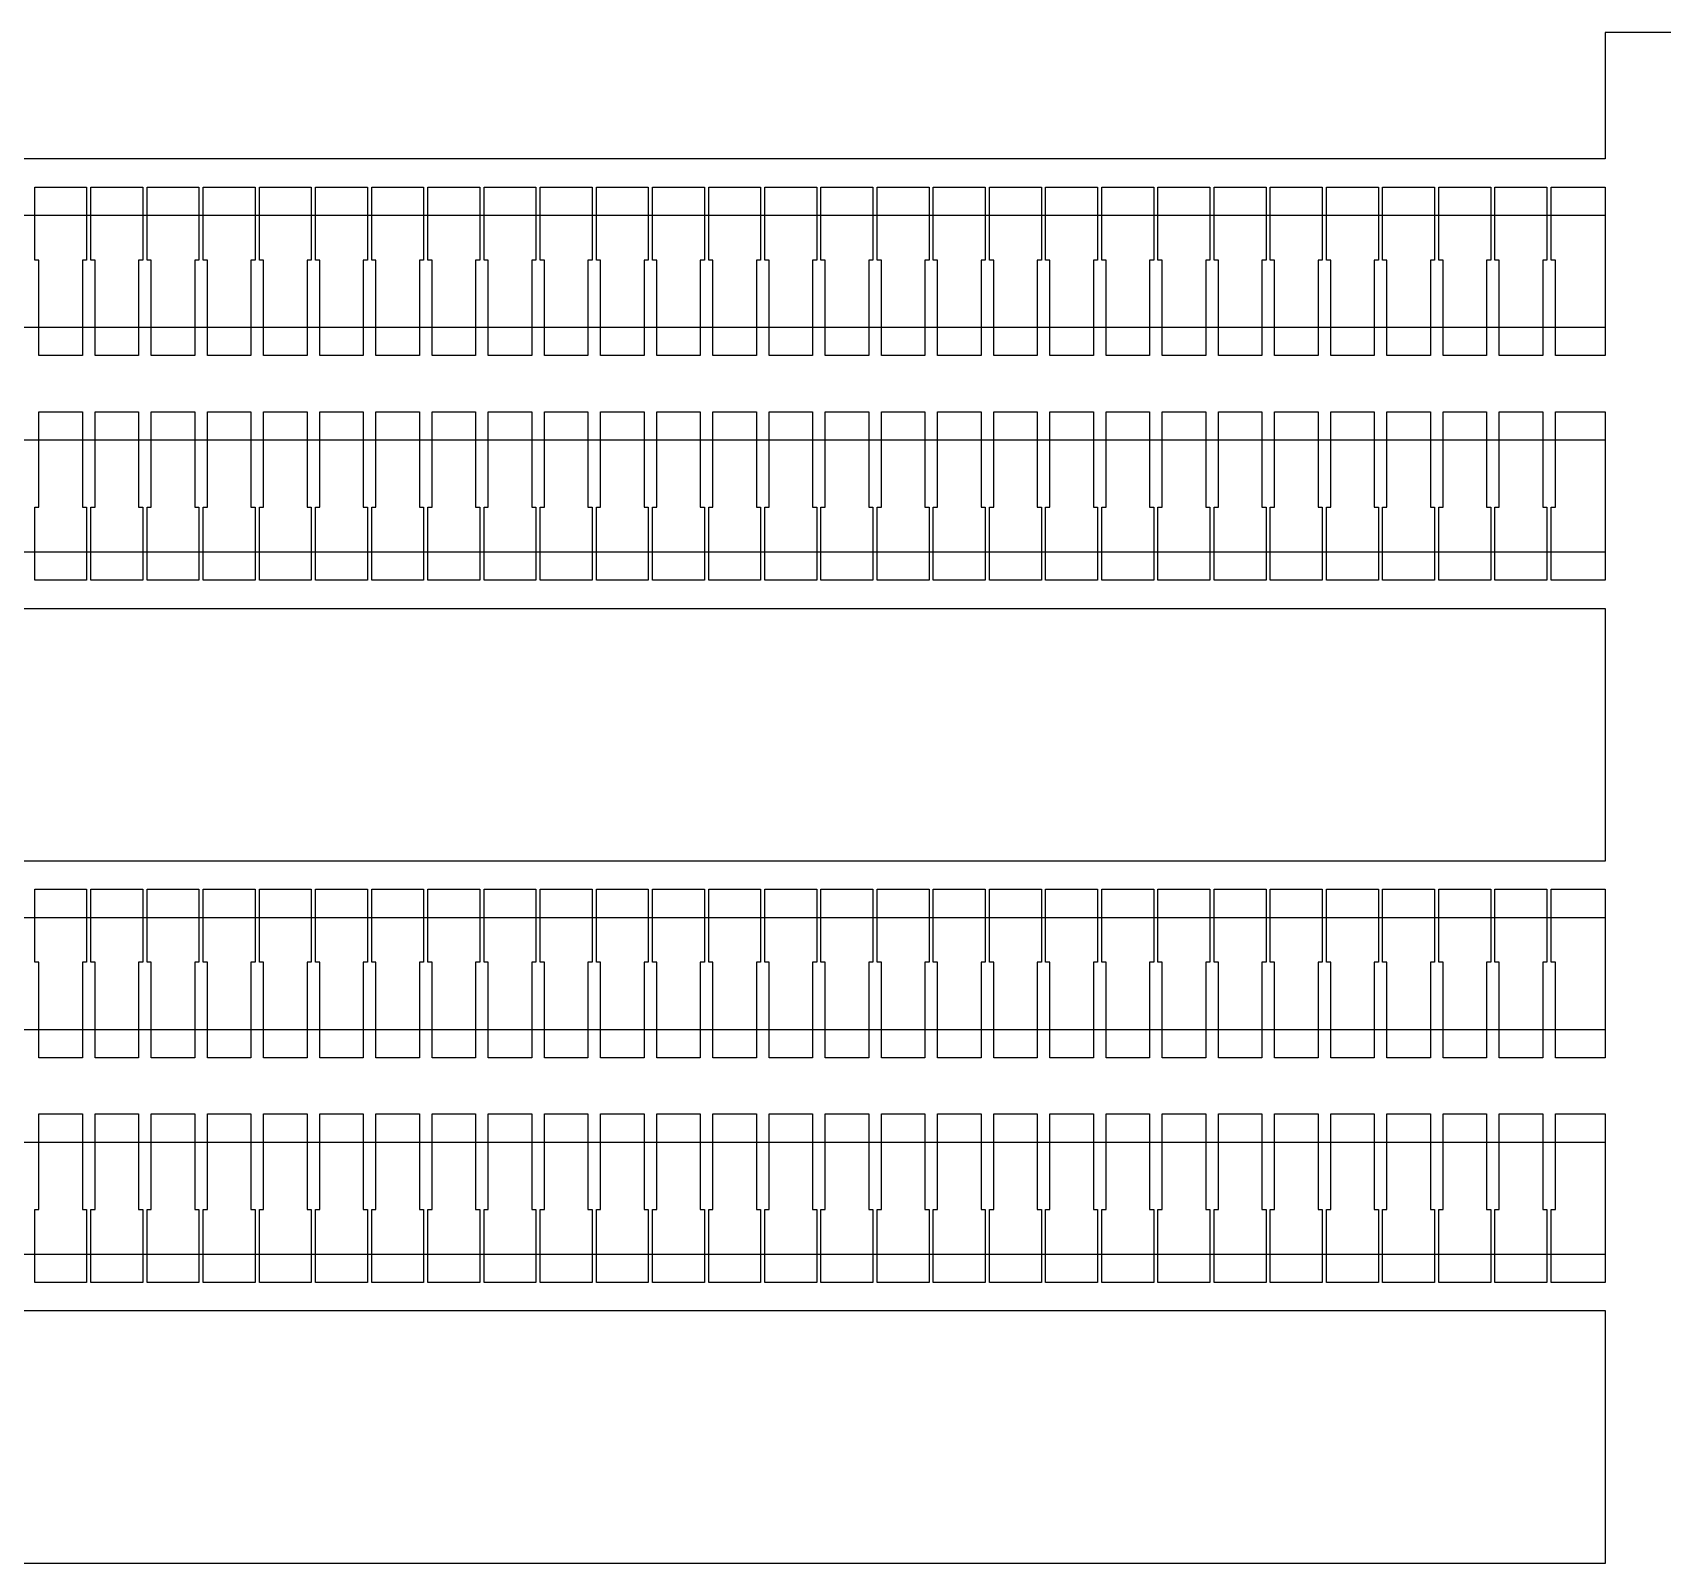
# Model space of a CAD drawing. Extents: x -38350 to 38650, y -35000 to 36000.
# Drawn here: x 440 to 1020, y 25455 to 26000 of the extents above; entities that cross this region are included whole.
import ezdxf

# ---------------------------------------------------------------- set-up
doc = ezdxf.new("R2010")
doc.units = 0
doc.header["$MEASUREMENT"] = 0
doc.layers.add('Layer1', color=10, linetype='Continuous')

msp = doc.modelspace()

# ---------------------------------------------------------------- linework, layer by layer
for p, q in [((8000, 26000), (1000, 26000)), ((1000, 26000), (1000, 25955)), ((1000, 25955), (19, 25955)), ((440.75, 25919), (440.75, 25945)), ((440.75, 25945), (459.25, 25945)), ((459.25, 25945), (459.25, 25919)), ((460.75, 25919), (460.75, 25945)), ((460.75, 25945), (479.25, 25945)), ((479.25, 25945), (479.25, 25919)), ((480.75, 25919), (480.75, 25945)), ((480.75, 25945), (499.25, 25945)), ((499.25, 25945), (499.25, 25919)), ((500.75, 25919), (500.75, 25945)), ((500.75, 25945), (519.25, 25945)), ((519.25, 25945), (519.25, 25919)), ((520.75, 25919), (520.75, 25945)), ((520.75, 25945), (539.25, 25945)), ((539.25, 25945), (539.25, 25919)), ((540.75, 25919), (540.75, 25945)), ((540.75, 25945), (559.25, 25945)), ((559.25, 25945), (559.25, 25919)), ((560.75, 25919), (560.75, 25945)), ((560.75, 25945), (579.25, 25945)), ((579.25, 25945), (579.25, 25919)), ((580.75, 25919), (580.75, 25945)), ((580.75, 25945), (599.25, 25945)), ((599.25, 25945), (599.25, 25919)), ((600.75, 25919), (600.75, 25945)), ((600.75, 25945), (619.25, 25945)), ((619.25, 25945), (619.25, 25919)), ((620.75, 25919), (620.75, 25945)), ((620.75, 25945), (639.25, 25945)), ((639.25, 25945), (639.25, 25919)), ((640.75, 25919), (640.75, 25945)), ((640.75, 25945), (659.25, 25945)), ((659.25, 25945), (659.25, 25919)), ((660.75, 25919), (660.75, 25945)), ((660.75, 25945), (679.25, 25945)), ((679.25, 25945), (679.25, 25919)), ((680.75, 25919), (680.75, 25945)), ((680.75, 25945), (699.25, 25945)), ((699.25, 25945), (699.25, 25919)), ((700.75, 25919), (700.75, 25945)), ((700.75, 25945), (719.25, 25945)), ((719.25, 25945), (719.25, 25919)), ((720.75, 25919), (720.75, 25945)), ((720.75, 25945), (739.25, 25945)), ((739.25, 25945), (739.25, 25919)), ((740.75, 25919), (740.75, 25945)), ((740.75, 25945), (759.25, 25945)), ((759.25, 25945), (759.25, 25919)), ((760.75, 25919), (760.75, 25945)), ((760.75, 25945), (779.25, 25945)), ((779.25, 25945), (779.25, 25919)), ((780.75, 25919), (780.75, 25945)), ((780.75, 25945), (799.25, 25945)), ((799.25, 25945), (799.25, 25919)), ((800.75, 25919), (800.75, 25945)), ((800.75, 25945), (819.25, 25945)), ((819.25, 25945), (819.25, 25919)), ((820.75, 25919), (820.75, 25945)), ((820.75, 25945), (839.25, 25945)), ((839.25, 25945), (839.25, 25919)), ((840.75, 25919), (840.75, 25945)), ((840.75, 25945), (859.25, 25945)), ((859.25, 25945), (859.25, 25919)), ((860.75, 25919), (860.75, 25945)), ((860.75, 25945), (879.25, 25945)), ((879.25, 25945), (879.25, 25919)), ((880.75, 25919), (880.75, 25945)), ((880.75, 25945), (899.25, 25945)), ((899.25, 25945), (899.25, 25919)), ((900.75, 25919), (900.75, 25945)), ((900.75, 25945), (919.25, 25945)), ((919.25, 25945), (919.25, 25919)), ((920.75, 25919), (920.75, 25945)), ((920.75, 25945), (939.25, 25945)), ((939.25, 25945), (939.25, 25919)), ((940.75, 25919), (940.75, 25945)), ((940.75, 25945), (959.25, 25945)), ((959.25, 25945), (959.25, 25919)), ((960.75, 25919), (960.75, 25945)), ((960.75, 25945), (979.25, 25945)), ((979.25, 25945), (979.25, 25919)), ((980.75, 25919), (980.75, 25945)), ((980.75, 25945), (1000, 25945)), ((1000, 25945), (1000, 25885)), ((442.25, 25919), (440.75, 25919)), ((442.25, 25885), (442.25, 25919)), ((459.25, 25919), (457.75, 25919)), ((457.75, 25919), (457.75, 25885)), ((462.25, 25919), (460.75, 25919)), ((462.25, 25885), (462.25, 25919)), ((479.25, 25919), (477.75, 25919)), ((477.75, 25919), (477.75, 25885)), ((482.25, 25919), (480.75, 25919)), ((482.25, 25885), (482.25, 25919)), ((499.25, 25919), (497.75, 25919)), ((497.75, 25919), (497.75, 25885)), ((502.25, 25919), (500.75, 25919)), ((502.25, 25885), (502.25, 25919)), ((519.25, 25919), (517.75, 25919)), ((517.75, 25919), (517.75, 25885)), ((522.25, 25919), (520.75, 25919)), ((522.25, 25885), (522.25, 25919)), ((539.25, 25919), (537.75, 25919)), ((537.75, 25919), (537.75, 25885)), ((542.25, 25919), (540.75, 25919)), ((542.25, 25885), (542.25, 25919)), ((559.25, 25919), (557.75, 25919)), ((557.75, 25919), (557.75, 25885)), ((562.25, 25919), (560.75, 25919)), ((562.25, 25885), (562.25, 25919)), ((579.25, 25919), (577.75, 25919)), ((577.75, 25919), (577.75, 25885)), ((582.25, 25919), (580.75, 25919)), ((582.25, 25885), (582.25, 25919)), ((599.25, 25919), (597.75, 25919)), ((597.75, 25919), (597.75, 25885)), ((602.25, 25919), (600.75, 25919)), ((602.25, 25885), (602.25, 25919)), ((619.25, 25919), (617.75, 25919)), ((617.75, 25919), (617.75, 25885)), ((622.25, 25919), (620.75, 25919)), ((622.25, 25885), (622.25, 25919)), ((639.25, 25919), (637.75, 25919)), ((637.75, 25919), (637.75, 25885)), ((642.25, 25919), (640.75, 25919)), ((642.25, 25885), (642.25, 25919)), ((659.25, 25919), (657.75, 25919)), ((657.75, 25919), (657.75, 25885)), ((662.25, 25919), (660.75, 25919)), ((662.25, 25885), (662.25, 25919)), ((679.25, 25919), (677.75, 25919)), ((677.75, 25919), (677.75, 25885)), ((682.25, 25919), (680.75, 25919)), ((682.25, 25885), (682.25, 25919)), ((699.25, 25919), (697.75, 25919)), ((697.75, 25919), (697.75, 25885)), ((702.25, 25919), (700.75, 25919)), ((702.25, 25885), (702.25, 25919)), ((719.25, 25919), (717.75, 25919)), ((717.75, 25919), (717.75, 25885)), ((722.25, 25919), (720.75, 25919)), ((722.25, 25885), (722.25, 25919)), ((739.25, 25919), (737.75, 25919)), ((737.75, 25919), (737.75, 25885)), ((742.25, 25919), (740.75, 25919)), ((742.25, 25885), (742.25, 25919)), ((759.25, 25919), (757.75, 25919)), ((757.75, 25919), (757.75, 25885)), ((762.25, 25919), (760.75, 25919)), ((762.25, 25885), (762.25, 25919)), ((779.25, 25919), (777.75, 25919)), ((777.75, 25919), (777.75, 25885)), ((782.25, 25919), (780.75, 25919)), ((782.25, 25885), (782.25, 25919)), ((799.25, 25919), (797.75, 25919)), ((797.75, 25919), (797.75, 25885)), ((802.25, 25919), (800.75, 25919)), ((802.25, 25885), (802.25, 25919)), ((819.25, 25919), (817.75, 25919)), ((817.75, 25919), (817.75, 25885)), ((822.25, 25919), (820.75, 25919)), ((822.25, 25885), (822.25, 25919)), ((839.25, 25919), (837.75, 25919)), ((837.75, 25919), (837.75, 25885)), ((842.25, 25919), (840.75, 25919)), ((842.25, 25885), (842.25, 25919)), ((859.25, 25919), (857.75, 25919)), ((857.75, 25919), (857.75, 25885)), ((862.25, 25919), (860.75, 25919)), ((862.25, 25885), (862.25, 25919)), ((879.25, 25919), (877.75, 25919)), ((877.75, 25919), (877.75, 25885)), ((882.25, 25919), (880.75, 25919)), ((882.25, 25885), (882.25, 25919)), ((899.25, 25919), (897.75, 25919)), ((897.75, 25919), (897.75, 25885)), ((902.25, 25919), (900.75, 25919)), ((902.25, 25885), (902.25, 25919)), ((919.25, 25919), (917.75, 25919)), ((917.75, 25919), (917.75, 25885)), ((922.25, 25919), (920.75, 25919)), ((922.25, 25885), (922.25, 25919)), ((939.25, 25919), (937.75, 25919)), ((937.75, 25919), (937.75, 25885)), ((942.25, 25919), (940.75, 25919)), ((942.25, 25885), (942.25, 25919)), ((959.25, 25919), (957.75, 25919)), ((957.75, 25919), (957.75, 25885)), ((962.25, 25919), (960.75, 25919)), ((962.25, 25885), (962.25, 25919)), ((979.25, 25919), (977.75, 25919)), ((977.75, 25919), (977.75, 25885)), ((982.25, 25919), (980.75, 25919)), ((982.25, 25885), (982.25, 25919)), ((457.75, 25885), (442.25, 25885)), ((477.75, 25885), (462.25, 25885)), ((497.75, 25885), (482.25, 25885)), ((517.75, 25885), (502.25, 25885)), ((537.75, 25885), (522.25, 25885)), ((557.75, 25885), (542.25, 25885)), ((577.75, 25885), (562.25, 25885)), ((597.75, 25885), (582.25, 25885)), ((617.75, 25885), (602.25, 25885)), ((637.75, 25885), (622.25, 25885)), ((657.75, 25885), (642.25, 25885)), ((677.75, 25885), (662.25, 25885)), ((697.75, 25885), (682.25, 25885)), ((717.75, 25885), (702.25, 25885)), ((737.75, 25885), (722.25, 25885)), ((757.75, 25885), (742.25, 25885)), ((777.75, 25885), (762.25, 25885)), ((797.75, 25885), (782.25, 25885)), ((817.75, 25885), (802.25, 25885)), ((837.75, 25885), (822.25, 25885)), ((857.75, 25885), (842.25, 25885)), ((877.75, 25885), (862.25, 25885)), ((897.75, 25885), (882.25, 25885)), ((917.75, 25885), (902.25, 25885)), ((937.75, 25885), (922.25, 25885)), ((957.75, 25885), (942.25, 25885)), ((977.75, 25885), (962.25, 25885)), ((1000, 25885), (982.25, 25885)), ((442.25, 25831), (442.25, 25865)), ((442.25, 25865), (457.75, 25865)), ((457.75, 25865), (457.75, 25831)), ((462.25, 25831), (462.25, 25865)), ((462.25, 25865), (477.75, 25865)), ((477.75, 25865), (477.75, 25831)), ((482.25, 25831), (482.25, 25865)), ((482.25, 25865), (497.75, 25865)), ((497.75, 25865), (497.75, 25831)), ((502.25, 25831), (502.25, 25865)), ((502.25, 25865), (517.75, 25865)), ((517.75, 25865), (517.75, 25831)), ((522.25, 25831), (522.25, 25865)), ((522.25, 25865), (537.75, 25865)), ((537.75, 25865), (537.75, 25831)), ((542.25, 25831), (542.25, 25865)), ((542.25, 25865), (557.75, 25865)), ((557.75, 25865), (557.75, 25831)), ((562.25, 25831), (562.25, 25865)), ((562.25, 25865), (577.75, 25865)), ((577.75, 25865), (577.75, 25831)), ((582.25, 25831), (582.25, 25865)), ((582.25, 25865), (597.75, 25865)), ((597.75, 25865), (597.75, 25831)), ((602.25, 25831), (602.25, 25865)), ((602.25, 25865), (617.75, 25865)), ((617.75, 25865), (617.75, 25831)), ((622.25, 25831), (622.25, 25865)), ((622.25, 25865), (637.75, 25865)), ((637.75, 25865), (637.75, 25831)), ((642.25, 25831), (642.25, 25865)), ((642.25, 25865), (657.75, 25865)), ((657.75, 25865), (657.75, 25831)), ((662.25, 25831), (662.25, 25865)), ((662.25, 25865), (677.75, 25865)), ((677.75, 25865), (677.75, 25831)), ((682.25, 25831), (682.25, 25865)), ((682.25, 25865), (697.75, 25865)), ((697.75, 25865), (697.75, 25831)), ((702.25, 25831), (702.25, 25865)), ((702.25, 25865), (717.75, 25865)), ((717.75, 25865), (717.75, 25831)), ((722.25, 25831), (722.25, 25865)), ((722.25, 25865), (737.75, 25865)), ((737.75, 25865), (737.75, 25831)), ((742.25, 25831), (742.25, 25865)), ((742.25, 25865), (757.75, 25865)), ((757.75, 25865), (757.75, 25831)), ((762.25, 25831), (762.25, 25865)), ((762.25, 25865), (777.75, 25865)), ((777.75, 25865), (777.75, 25831)), ((782.25, 25831), (782.25, 25865)), ((782.25, 25865), (797.75, 25865)), ((797.75, 25865), (797.75, 25831)), ((802.25, 25831), (802.25, 25865)), ((802.25, 25865), (817.75, 25865)), ((817.75, 25865), (817.75, 25831)), ((822.25, 25831), (822.25, 25865)), ((822.25, 25865), (837.75, 25865)), ((837.75, 25865), (837.75, 25831)), ((842.25, 25831), (842.25, 25865)), ((842.25, 25865), (857.75, 25865)), ((857.75, 25865), (857.75, 25831)), ((862.25, 25831), (862.25, 25865)), ((862.25, 25865), (877.75, 25865)), ((877.75, 25865), (877.75, 25831)), ((882.25, 25831), (882.25, 25865)), ((882.25, 25865), (897.75, 25865)), ((897.75, 25865), (897.75, 25831)), ((902.25, 25831), (902.25, 25865)), ((902.25, 25865), (917.75, 25865)), ((917.75, 25865), (917.75, 25831)), ((922.25, 25831), (922.25, 25865)), ((922.25, 25865), (937.75, 25865)), ((937.75, 25865), (937.75, 25831)), ((942.25, 25831), (942.25, 25865)), ((942.25, 25865), (957.75, 25865)), ((957.75, 25865), (957.75, 25831)), ((962.25, 25831), (962.25, 25865)), ((962.25, 25865), (977.75, 25865)), ((977.75, 25865), (977.75, 25831)), ((982.25, 25831), (982.25, 25865)), ((982.25, 25865), (1000, 25865)), ((1000, 25865), (1000, 25805)), ((440.75, 25805), (440.75, 25831)), ((440.75, 25831), (442.25, 25831)), ((457.75, 25831), (459.25, 25831)), ((459.25, 25831), (459.25, 25805)), ((460.75, 25805), (460.75, 25831)), ((460.75, 25831), (462.25, 25831)), ((477.75, 25831), (479.25, 25831)), ((479.25, 25831), (479.25, 25805)), ((480.75, 25805), (480.75, 25831)), ((480.75, 25831), (482.25, 25831)), ((497.75, 25831), (499.25, 25831)), ((499.25, 25831), (499.25, 25805)), ((500.75, 25805), (500.75, 25831)), ((500.75, 25831), (502.25, 25831)), ((517.75, 25831), (519.25, 25831)), ((519.25, 25831), (519.25, 25805)), ((520.75, 25805), (520.75, 25831)), ((520.75, 25831), (522.25, 25831)), ((537.75, 25831), (539.25, 25831)), ((539.25, 25831), (539.25, 25805)), ((540.75, 25805), (540.75, 25831)), ((540.75, 25831), (542.25, 25831)), ((557.75, 25831), (559.25, 25831)), ((559.25, 25831), (559.25, 25805)), ((560.75, 25805), (560.75, 25831)), ((560.75, 25831), (562.25, 25831)), ((577.75, 25831), (579.25, 25831)), ((579.25, 25831), (579.25, 25805)), ((580.75, 25805), (580.75, 25831)), ((580.75, 25831), (582.25, 25831)), ((597.75, 25831), (599.25, 25831)), ((599.25, 25831), (599.25, 25805)), ((600.75, 25805), (600.75, 25831)), ((600.75, 25831), (602.25, 25831)), ((617.75, 25831), (619.25, 25831)), ((619.25, 25831), (619.25, 25805)), ((620.75, 25805), (620.75, 25831)), ((620.75, 25831), (622.25, 25831)), ((637.75, 25831), (639.25, 25831)), ((639.25, 25831), (639.25, 25805)), ((640.75, 25805), (640.75, 25831)), ((640.75, 25831), (642.25, 25831)), ((657.75, 25831), (659.25, 25831)), ((659.25, 25831), (659.25, 25805)), ((660.75, 25805), (660.75, 25831)), ((660.75, 25831), (662.25, 25831)), ((677.75, 25831), (679.25, 25831)), ((679.25, 25831), (679.25, 25805)), ((680.75, 25805), (680.75, 25831)), ((680.75, 25831), (682.25, 25831)), ((697.75, 25831), (699.25, 25831)), ((699.25, 25831), (699.25, 25805)), ((700.75, 25805), (700.75, 25831)), ((700.75, 25831), (702.25, 25831)), ((717.75, 25831), (719.25, 25831)), ((719.25, 25831), (719.25, 25805)), ((720.75, 25805), (720.75, 25831)), ((720.75, 25831), (722.25, 25831)), ((737.75, 25831), (739.25, 25831)), ((739.25, 25831), (739.25, 25805)), ((740.75, 25805), (740.75, 25831)), ((740.75, 25831), (742.25, 25831)), ((757.75, 25831), (759.25, 25831)), ((759.25, 25831), (759.25, 25805)), ((760.75, 25805), (760.75, 25831)), ((760.75, 25831), (762.25, 25831)), ((777.75, 25831), (779.25, 25831)), ((779.25, 25831), (779.25, 25805)), ((780.75, 25805), (780.75, 25831)), ((780.75, 25831), (782.25, 25831)), ((797.75, 25831), (799.25, 25831)), ((799.25, 25831), (799.25, 25805)), ((800.75, 25805), (800.75, 25831)), ((800.75, 25831), (802.25, 25831)), ((817.75, 25831), (819.25, 25831)), ((819.25, 25831), (819.25, 25805)), ((820.75, 25805), (820.75, 25831)), ((820.75, 25831), (822.25, 25831)), ((837.75, 25831), (839.25, 25831)), ((839.25, 25831), (839.25, 25805)), ((840.75, 25805), (840.75, 25831)), ((840.75, 25831), (842.25, 25831)), ((857.75, 25831), (859.25, 25831)), ((859.25, 25831), (859.25, 25805)), ((860.75, 25805), (860.75, 25831)), ((860.75, 25831), (862.25, 25831)), ((877.75, 25831), (879.25, 25831)), ((879.25, 25831), (879.25, 25805)), ((880.75, 25805), (880.75, 25831)), ((880.75, 25831), (882.25, 25831)), ((897.75, 25831), (899.25, 25831)), ((899.25, 25831), (899.25, 25805)), ((900.75, 25805), (900.75, 25831)), ((900.75, 25831), (902.25, 25831)), ((917.75, 25831), (919.25, 25831)), ((919.25, 25831), (919.25, 25805)), ((920.75, 25805), (920.75, 25831)), ((920.75, 25831), (922.25, 25831)), ((937.75, 25831), (939.25, 25831)), ((939.25, 25831), (939.25, 25805)), ((940.75, 25805), (940.75, 25831)), ((940.75, 25831), (942.25, 25831)), ((957.75, 25831), (959.25, 25831)), ((959.25, 25831), (959.25, 25805)), ((960.75, 25805), (960.75, 25831)), ((960.75, 25831), (962.25, 25831)), ((977.75, 25831), (979.25, 25831)), ((979.25, 25831), (979.25, 25805)), ((980.75, 25805), (980.75, 25831)), ((980.75, 25831), (982.25, 25831)), ((459.25, 25805), (440.75, 25805)), ((479.25, 25805), (460.75, 25805)), ((499.25, 25805), (480.75, 25805)), ((519.25, 25805), (500.75, 25805)), ((539.25, 25805), (520.75, 25805)), ((559.25, 25805), (540.75, 25805)), ((579.25, 25805), (560.75, 25805)), ((599.25, 25805), (580.75, 25805)), ((619.25, 25805), (600.75, 25805)), ((639.25, 25805), (620.75, 25805)), ((659.25, 25805), (640.75, 25805)), ((679.25, 25805), (660.75, 25805)), ((699.25, 25805), (680.75, 25805)), ((719.25, 25805), (700.75, 25805)), ((739.25, 25805), (720.75, 25805)), ((759.25, 25805), (740.75, 25805)), ((779.25, 25805), (760.75, 25805)), ((799.25, 25805), (780.75, 25805)), ((819.25, 25805), (800.75, 25805)), ((839.25, 25805), (820.75, 25805)), ((859.25, 25805), (840.75, 25805)), ((879.25, 25805), (860.75, 25805)), ((899.25, 25805), (880.75, 25805)), ((919.25, 25805), (900.75, 25805)), ((939.25, 25805), (920.75, 25805)), ((959.25, 25805), (940.75, 25805)), ((979.25, 25805), (960.75, 25805)), ((1000, 25805), (980.75, 25805)), ((19, 25795), (1000, 25795)), ((1000, 25795), (1000, 25705)), ((1000, 25705), (19, 25705)), ((440.75, 25669), (440.75, 25695)), ((440.75, 25695), (459.25, 25695)), ((459.25, 25695), (459.25, 25669)), ((460.75, 25669), (460.75, 25695)), ((460.75, 25695), (479.25, 25695)), ((479.25, 25695), (479.25, 25669)), ((480.75, 25669), (480.75, 25695)), ((480.75, 25695), (499.25, 25695)), ((499.25, 25695), (499.25, 25669)), ((500.75, 25669), (500.75, 25695)), ((500.75, 25695), (519.25, 25695)), ((519.25, 25695), (519.25, 25669)), ((520.75, 25669), (520.75, 25695)), ((520.75, 25695), (539.25, 25695)), ((539.25, 25695), (539.25, 25669)), ((540.75, 25669), (540.75, 25695)), ((540.75, 25695), (559.25, 25695)), ((559.25, 25695), (559.25, 25669)), ((560.75, 25669), (560.75, 25695)), ((560.75, 25695), (579.25, 25695)), ((579.25, 25695), (579.25, 25669)), ((580.75, 25669), (580.75, 25695)), ((580.75, 25695), (599.25, 25695)), ((599.25, 25695), (599.25, 25669)), ((600.75, 25669), (600.75, 25695)), ((600.75, 25695), (619.25, 25695)), ((619.25, 25695), (619.25, 25669)), ((620.75, 25669), (620.75, 25695)), ((620.75, 25695), (639.25, 25695)), ((639.25, 25695), (639.25, 25669)), ((640.75, 25669), (640.75, 25695)), ((640.75, 25695), (659.25, 25695)), ((659.25, 25695), (659.25, 25669)), ((660.75, 25669), (660.75, 25695)), ((660.75, 25695), (679.25, 25695)), ((679.25, 25695), (679.25, 25669)), ((680.75, 25669), (680.75, 25695)), ((680.75, 25695), (699.25, 25695)), ((699.25, 25695), (699.25, 25669)), ((700.75, 25669), (700.75, 25695)), ((700.75, 25695), (719.25, 25695)), ((719.25, 25695), (719.25, 25669)), ((720.75, 25669), (720.75, 25695)), ((720.75, 25695), (739.25, 25695)), ((739.25, 25695), (739.25, 25669)), ((740.75, 25669), (740.75, 25695)), ((740.75, 25695), (759.25, 25695)), ((759.25, 25695), (759.25, 25669)), ((760.75, 25669), (760.75, 25695)), ((760.75, 25695), (779.25, 25695)), ((779.25, 25695), (779.25, 25669)), ((780.75, 25669), (780.75, 25695)), ((780.75, 25695), (799.25, 25695)), ((799.25, 25695), (799.25, 25669)), ((800.75, 25669), (800.75, 25695)), ((800.75, 25695), (819.25, 25695)), ((819.25, 25695), (819.25, 25669)), ((820.75, 25669), (820.75, 25695)), ((820.75, 25695), (839.25, 25695)), ((839.25, 25695), (839.25, 25669)), ((840.75, 25669), (840.75, 25695)), ((840.75, 25695), (859.25, 25695)), ((859.25, 25695), (859.25, 25669)), ((860.75, 25669), (860.75, 25695)), ((860.75, 25695), (879.25, 25695)), ((879.25, 25695), (879.25, 25669)), ((880.75, 25669), (880.75, 25695)), ((880.75, 25695), (899.25, 25695)), ((899.25, 25695), (899.25, 25669)), ((900.75, 25669), (900.75, 25695)), ((900.75, 25695), (919.25, 25695)), ((919.25, 25695), (919.25, 25669)), ((920.75, 25669), (920.75, 25695)), ((920.75, 25695), (939.25, 25695)), ((939.25, 25695), (939.25, 25669)), ((940.75, 25669), (940.75, 25695)), ((940.75, 25695), (959.25, 25695)), ((959.25, 25695), (959.25, 25669)), ((960.75, 25669), (960.75, 25695)), ((960.75, 25695), (979.25, 25695)), ((979.25, 25695), (979.25, 25669)), ((980.75, 25669), (980.75, 25695)), ((980.75, 25695), (1000, 25695)), ((1000, 25695), (1000, 25635)), ((442.25, 25669), (440.75, 25669)), ((442.25, 25635), (442.25, 25669)), ((459.25, 25669), (457.75, 25669)), ((457.75, 25669), (457.75, 25635)), ((462.25, 25669), (460.75, 25669)), ((462.25, 25635), (462.25, 25669)), ((479.25, 25669), (477.75, 25669)), ((477.75, 25669), (477.75, 25635)), ((482.25, 25669), (480.75, 25669)), ((482.25, 25635), (482.25, 25669)), ((499.25, 25669), (497.75, 25669)), ((497.75, 25669), (497.75, 25635)), ((502.25, 25669), (500.75, 25669)), ((502.25, 25635), (502.25, 25669)), ((519.25, 25669), (517.75, 25669)), ((517.75, 25669), (517.75, 25635)), ((522.25, 25669), (520.75, 25669)), ((522.25, 25635), (522.25, 25669)), ((539.25, 25669), (537.75, 25669)), ((537.75, 25669), (537.75, 25635)), ((542.25, 25669), (540.75, 25669)), ((542.25, 25635), (542.25, 25669)), ((559.25, 25669), (557.75, 25669)), ((557.75, 25669), (557.75, 25635)), ((562.25, 25669), (560.75, 25669)), ((562.25, 25635), (562.25, 25669)), ((579.25, 25669), (577.75, 25669)), ((577.75, 25669), (577.75, 25635)), ((582.25, 25669), (580.75, 25669)), ((582.25, 25635), (582.25, 25669)), ((599.25, 25669), (597.75, 25669)), ((597.75, 25669), (597.75, 25635)), ((602.25, 25669), (600.75, 25669)), ((602.25, 25635), (602.25, 25669)), ((619.25, 25669), (617.75, 25669)), ((617.75, 25669), (617.75, 25635)), ((622.25, 25669), (620.75, 25669)), ((622.25, 25635), (622.25, 25669)), ((639.25, 25669), (637.75, 25669)), ((637.75, 25669), (637.75, 25635)), ((642.25, 25669), (640.75, 25669)), ((642.25, 25635), (642.25, 25669)), ((659.25, 25669), (657.75, 25669)), ((657.75, 25669), (657.75, 25635)), ((662.25, 25669), (660.75, 25669)), ((662.25, 25635), (662.25, 25669)), ((679.25, 25669), (677.75, 25669)), ((677.75, 25669), (677.75, 25635)), ((682.25, 25669), (680.75, 25669)), ((682.25, 25635), (682.25, 25669)), ((699.25, 25669), (697.75, 25669)), ((697.75, 25669), (697.75, 25635)), ((702.25, 25669), (700.75, 25669)), ((702.25, 25635), (702.25, 25669)), ((719.25, 25669), (717.75, 25669)), ((717.75, 25669), (717.75, 25635)), ((722.25, 25669), (720.75, 25669)), ((722.25, 25635), (722.25, 25669)), ((739.25, 25669), (737.75, 25669)), ((737.75, 25669), (737.75, 25635)), ((742.25, 25669), (740.75, 25669)), ((742.25, 25635), (742.25, 25669)), ((759.25, 25669), (757.75, 25669)), ((757.75, 25669), (757.75, 25635)), ((762.25, 25669), (760.75, 25669)), ((762.25, 25635), (762.25, 25669)), ((779.25, 25669), (777.75, 25669)), ((777.75, 25669), (777.75, 25635)), ((782.25, 25669), (780.75, 25669)), ((782.25, 25635), (782.25, 25669)), ((799.25, 25669), (797.75, 25669)), ((797.75, 25669), (797.75, 25635)), ((802.25, 25669), (800.75, 25669)), ((802.25, 25635), (802.25, 25669)), ((819.25, 25669), (817.75, 25669)), ((817.75, 25669), (817.75, 25635)), ((822.25, 25669), (820.75, 25669)), ((822.25, 25635), (822.25, 25669)), ((839.25, 25669), (837.75, 25669)), ((837.75, 25669), (837.75, 25635)), ((842.25, 25669), (840.75, 25669)), ((842.25, 25635), (842.25, 25669)), ((859.25, 25669), (857.75, 25669)), ((857.75, 25669), (857.75, 25635)), ((862.25, 25669), (860.75, 25669)), ((862.25, 25635), (862.25, 25669)), ((879.25, 25669), (877.75, 25669)), ((877.75, 25669), (877.75, 25635)), ((882.25, 25669), (880.75, 25669)), ((882.25, 25635), (882.25, 25669)), ((899.25, 25669), (897.75, 25669)), ((897.75, 25669), (897.75, 25635)), ((902.25, 25669), (900.75, 25669)), ((902.25, 25635), (902.25, 25669)), ((919.25, 25669), (917.75, 25669)), ((917.75, 25669), (917.75, 25635)), ((922.25, 25669), (920.75, 25669)), ((922.25, 25635), (922.25, 25669)), ((939.25, 25669), (937.75, 25669)), ((937.75, 25669), (937.75, 25635)), ((942.25, 25669), (940.75, 25669)), ((942.25, 25635), (942.25, 25669)), ((959.25, 25669), (957.75, 25669)), ((957.75, 25669), (957.75, 25635)), ((962.25, 25669), (960.75, 25669)), ((962.25, 25635), (962.25, 25669)), ((979.25, 25669), (977.75, 25669)), ((977.75, 25669), (977.75, 25635)), ((982.25, 25669), (980.75, 25669)), ((982.25, 25635), (982.25, 25669)), ((457.75, 25635), (442.25, 25635)), ((477.75, 25635), (462.25, 25635)), ((497.75, 25635), (482.25, 25635)), ((517.75, 25635), (502.25, 25635)), ((537.75, 25635), (522.25, 25635)), ((557.75, 25635), (542.25, 25635)), ((577.75, 25635), (562.25, 25635)), ((597.75, 25635), (582.25, 25635)), ((617.75, 25635), (602.25, 25635)), ((637.75, 25635), (622.25, 25635)), ((657.75, 25635), (642.25, 25635)), ((677.75, 25635), (662.25, 25635)), ((697.75, 25635), (682.25, 25635)), ((717.75, 25635), (702.25, 25635)), ((737.75, 25635), (722.25, 25635)), ((757.75, 25635), (742.25, 25635)), ((777.75, 25635), (762.25, 25635)), ((797.75, 25635), (782.25, 25635)), ((817.75, 25635), (802.25, 25635)), ((837.75, 25635), (822.25, 25635)), ((857.75, 25635), (842.25, 25635)), ((877.75, 25635), (862.25, 25635)), ((897.75, 25635), (882.25, 25635)), ((917.75, 25635), (902.25, 25635)), ((937.75, 25635), (922.25, 25635)), ((957.75, 25635), (942.25, 25635)), ((977.75, 25635), (962.25, 25635)), ((1000, 25635), (982.25, 25635)), ((442.25, 25581), (442.25, 25615)), ((442.25, 25615), (457.75, 25615)), ((457.75, 25615), (457.75, 25581)), ((462.25, 25581), (462.25, 25615)), ((462.25, 25615), (477.75, 25615)), ((477.75, 25615), (477.75, 25581)), ((482.25, 25581), (482.25, 25615)), ((482.25, 25615), (497.75, 25615)), ((497.75, 25615), (497.75, 25581)), ((502.25, 25581), (502.25, 25615)), ((502.25, 25615), (517.75, 25615)), ((517.75, 25615), (517.75, 25581)), ((522.25, 25581), (522.25, 25615)), ((522.25, 25615), (537.75, 25615)), ((537.75, 25615), (537.75, 25581)), ((542.25, 25581), (542.25, 25615)), ((542.25, 25615), (557.75, 25615)), ((557.75, 25615), (557.75, 25581)), ((562.25, 25581), (562.25, 25615)), ((562.25, 25615), (577.75, 25615)), ((577.75, 25615), (577.75, 25581)), ((582.25, 25581), (582.25, 25615)), ((582.25, 25615), (597.75, 25615)), ((597.75, 25615), (597.75, 25581)), ((602.25, 25581), (602.25, 25615)), ((602.25, 25615), (617.75, 25615)), ((617.75, 25615), (617.75, 25581)), ((622.25, 25581), (622.25, 25615)), ((622.25, 25615), (637.75, 25615)), ((637.75, 25615), (637.75, 25581)), ((642.25, 25581), (642.25, 25615)), ((642.25, 25615), (657.75, 25615)), ((657.75, 25615), (657.75, 25581)), ((662.25, 25581), (662.25, 25615)), ((662.25, 25615), (677.75, 25615)), ((677.75, 25615), (677.75, 25581)), ((682.25, 25581), (682.25, 25615)), ((682.25, 25615), (697.75, 25615)), ((697.75, 25615), (697.75, 25581)), ((702.25, 25581), (702.25, 25615)), ((702.25, 25615), (717.75, 25615)), ((717.75, 25615), (717.75, 25581)), ((722.25, 25581), (722.25, 25615)), ((722.25, 25615), (737.75, 25615)), ((737.75, 25615), (737.75, 25581)), ((742.25, 25581), (742.25, 25615)), ((742.25, 25615), (757.75, 25615)), ((757.75, 25615), (757.75, 25581)), ((762.25, 25581), (762.25, 25615)), ((762.25, 25615), (777.75, 25615)), ((777.75, 25615), (777.75, 25581)), ((782.25, 25581), (782.25, 25615)), ((782.25, 25615), (797.75, 25615)), ((797.75, 25615), (797.75, 25581)), ((802.25, 25581), (802.25, 25615)), ((802.25, 25615), (817.75, 25615)), ((817.75, 25615), (817.75, 25581)), ((822.25, 25581), (822.25, 25615)), ((822.25, 25615), (837.75, 25615)), ((837.75, 25615), (837.75, 25581)), ((842.25, 25581), (842.25, 25615)), ((842.25, 25615), (857.75, 25615)), ((857.75, 25615), (857.75, 25581)), ((862.25, 25581), (862.25, 25615)), ((862.25, 25615), (877.75, 25615)), ((877.75, 25615), (877.75, 25581)), ((882.25, 25581), (882.25, 25615)), ((882.25, 25615), (897.75, 25615)), ((897.75, 25615), (897.75, 25581)), ((902.25, 25581), (902.25, 25615)), ((902.25, 25615), (917.75, 25615)), ((917.75, 25615), (917.75, 25581)), ((922.25, 25581), (922.25, 25615)), ((922.25, 25615), (937.75, 25615)), ((937.75, 25615), (937.75, 25581)), ((942.25, 25581), (942.25, 25615)), ((942.25, 25615), (957.75, 25615)), ((957.75, 25615), (957.75, 25581)), ((962.25, 25581), (962.25, 25615)), ((962.25, 25615), (977.75, 25615)), ((977.75, 25615), (977.75, 25581)), ((982.25, 25581), (982.25, 25615)), ((982.25, 25615), (1000, 25615)), ((1000, 25615), (1000, 25555)), ((440.75, 25555), (440.75, 25581)), ((440.75, 25581), (442.25, 25581)), ((457.75, 25581), (459.25, 25581)), ((459.25, 25581), (459.25, 25555)), ((460.75, 25555), (460.75, 25581)), ((460.75, 25581), (462.25, 25581)), ((477.75, 25581), (479.25, 25581)), ((479.25, 25581), (479.25, 25555)), ((480.75, 25555), (480.75, 25581)), ((480.75, 25581), (482.25, 25581)), ((497.75, 25581), (499.25, 25581)), ((499.25, 25581), (499.25, 25555)), ((500.75, 25555), (500.75, 25581)), ((500.75, 25581), (502.25, 25581)), ((517.75, 25581), (519.25, 25581)), ((519.25, 25581), (519.25, 25555)), ((520.75, 25555), (520.75, 25581)), ((520.75, 25581), (522.25, 25581)), ((537.75, 25581), (539.25, 25581)), ((539.25, 25581), (539.25, 25555)), ((540.75, 25555), (540.75, 25581)), ((540.75, 25581), (542.25, 25581)), ((557.75, 25581), (559.25, 25581)), ((559.25, 25581), (559.25, 25555)), ((560.75, 25555), (560.75, 25581)), ((560.75, 25581), (562.25, 25581)), ((577.75, 25581), (579.25, 25581)), ((579.25, 25581), (579.25, 25555)), ((580.75, 25555), (580.75, 25581)), ((580.75, 25581), (582.25, 25581)), ((597.75, 25581), (599.25, 25581)), ((599.25, 25581), (599.25, 25555)), ((600.75, 25555), (600.75, 25581)), ((600.75, 25581), (602.25, 25581)), ((617.75, 25581), (619.25, 25581)), ((619.25, 25581), (619.25, 25555)), ((620.75, 25555), (620.75, 25581)), ((620.75, 25581), (622.25, 25581)), ((637.75, 25581), (639.25, 25581)), ((639.25, 25581), (639.25, 25555)), ((640.75, 25555), (640.75, 25581)), ((640.75, 25581), (642.25, 25581)), ((657.75, 25581), (659.25, 25581)), ((659.25, 25581), (659.25, 25555)), ((660.75, 25555), (660.75, 25581)), ((660.75, 25581), (662.25, 25581)), ((677.75, 25581), (679.25, 25581)), ((679.25, 25581), (679.25, 25555)), ((680.75, 25555), (680.75, 25581)), ((680.75, 25581), (682.25, 25581)), ((697.75, 25581), (699.25, 25581)), ((699.25, 25581), (699.25, 25555)), ((700.75, 25555), (700.75, 25581)), ((700.75, 25581), (702.25, 25581)), ((717.75, 25581), (719.25, 25581)), ((719.25, 25581), (719.25, 25555)), ((720.75, 25555), (720.75, 25581)), ((720.75, 25581), (722.25, 25581)), ((737.75, 25581), (739.25, 25581)), ((739.25, 25581), (739.25, 25555)), ((740.75, 25555), (740.75, 25581)), ((740.75, 25581), (742.25, 25581)), ((757.75, 25581), (759.25, 25581)), ((759.25, 25581), (759.25, 25555)), ((760.75, 25555), (760.75, 25581)), ((760.75, 25581), (762.25, 25581)), ((777.75, 25581), (779.25, 25581)), ((779.25, 25581), (779.25, 25555)), ((780.75, 25555), (780.75, 25581)), ((780.75, 25581), (782.25, 25581)), ((797.75, 25581), (799.25, 25581)), ((799.25, 25581), (799.25, 25555)), ((800.75, 25555), (800.75, 25581)), ((800.75, 25581), (802.25, 25581)), ((817.75, 25581), (819.25, 25581)), ((819.25, 25581), (819.25, 25555)), ((820.75, 25555), (820.75, 25581)), ((820.75, 25581), (822.25, 25581)), ((837.75, 25581), (839.25, 25581)), ((839.25, 25581), (839.25, 25555)), ((840.75, 25555), (840.75, 25581)), ((840.75, 25581), (842.25, 25581)), ((857.75, 25581), (859.25, 25581)), ((859.25, 25581), (859.25, 25555)), ((860.75, 25555), (860.75, 25581)), ((860.75, 25581), (862.25, 25581)), ((877.75, 25581), (879.25, 25581)), ((879.25, 25581), (879.25, 25555)), ((880.75, 25555), (880.75, 25581)), ((880.75, 25581), (882.25, 25581)), ((897.75, 25581), (899.25, 25581)), ((899.25, 25581), (899.25, 25555)), ((900.75, 25555), (900.75, 25581)), ((900.75, 25581), (902.25, 25581)), ((917.75, 25581), (919.25, 25581)), ((919.25, 25581), (919.25, 25555)), ((920.75, 25555), (920.75, 25581)), ((920.75, 25581), (922.25, 25581)), ((937.75, 25581), (939.25, 25581)), ((939.25, 25581), (939.25, 25555)), ((940.75, 25555), (940.75, 25581)), ((940.75, 25581), (942.25, 25581)), ((957.75, 25581), (959.25, 25581)), ((959.25, 25581), (959.25, 25555)), ((960.75, 25555), (960.75, 25581)), ((960.75, 25581), (962.25, 25581)), ((977.75, 25581), (979.25, 25581)), ((979.25, 25581), (979.25, 25555)), ((980.75, 25555), (980.75, 25581)), ((980.75, 25581), (982.25, 25581)), ((459.25, 25555), (440.75, 25555)), ((479.25, 25555), (460.75, 25555)), ((499.25, 25555), (480.75, 25555)), ((519.25, 25555), (500.75, 25555)), ((539.25, 25555), (520.75, 25555)), ((559.25, 25555), (540.75, 25555)), ((579.25, 25555), (560.75, 25555)), ((599.25, 25555), (580.75, 25555)), ((619.25, 25555), (600.75, 25555)), ((639.25, 25555), (620.75, 25555)), ((659.25, 25555), (640.75, 25555)), ((679.25, 25555), (660.75, 25555)), ((699.25, 25555), (680.75, 25555)), ((719.25, 25555), (700.75, 25555)), ((739.25, 25555), (720.75, 25555)), ((759.25, 25555), (740.75, 25555)), ((779.25, 25555), (760.75, 25555)), ((799.25, 25555), (780.75, 25555)), ((819.25, 25555), (800.75, 25555)), ((839.25, 25555), (820.75, 25555)), ((859.25, 25555), (840.75, 25555)), ((879.25, 25555), (860.75, 25555)), ((899.25, 25555), (880.75, 25555)), ((919.25, 25555), (900.75, 25555)), ((939.25, 25555), (920.75, 25555)), ((959.25, 25555), (940.75, 25555)), ((979.25, 25555), (960.75, 25555)), ((1000, 25555), (980.75, 25555)), ((19, 25545), (1000, 25545)), ((1000, 25545), (1000, 25455)), ((1000, 25455), (19, 25455))]:
    msp.add_line(p, q)
at = {"layer": 'Layer1'}
for p, q in [((8000, 26000), (1000, 26000)), ((1000, 26000), (1000, 25955)), ((1000, 25955), (19, 25955)), ((19, 25935), (1000, 25935)), ((1000, 25935), (1000, 25895)), ((1000, 25895), (0, 25895)), ((0, 25855), (1000, 25855)), ((1000, 25855), (1000, 25815)), ((1000, 25815), (19, 25815)), ((19, 25795), (1000, 25795)), ((1000, 25795), (1000, 25705)), ((1000, 25705), (19, 25705)), ((19, 25685), (1000, 25685)), ((1000, 25685), (1000, 25645)), ((1000, 25645), (0, 25645)), ((0, 25605), (1000, 25605)), ((1000, 25605), (1000, 25565)), ((1000, 25565), (19, 25565)), ((19, 25545), (1000, 25545)), ((1000, 25545), (1000, 25455)), ((1000, 25455), (19, 25455))]:
    msp.add_line(p, q, dxfattribs=at)

doc.saveas('drawing.dxf')
